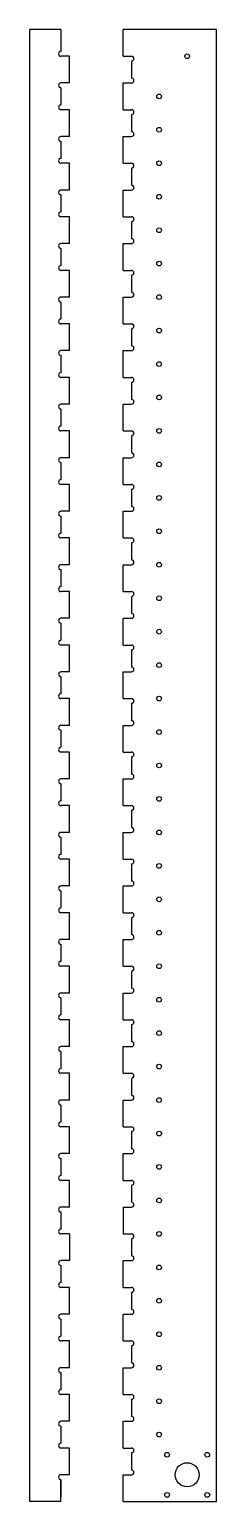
# Model space of a CAD drawing. Header units: millimetres. Extents: x 0 to 140, y 0 to 1100.
import ezdxf

# ---------------------------------------------------------------- set-up
doc = ezdxf.new("R2010")
doc.units = ezdxf.units.MM
doc.layers.get('0').update_dxf_attribs({"lineweight": 25})

msp = doc.modelspace()

# ---------------------------------------------------------------- linework, layer by layer
for p, q in [((23.6, 1100), (0, 1100)), ((0, 1100), (0, 0)), ((23.6, 1100), (23.6, 1083.6)), ((140, 1100), (70, 1100)), ((70, 1080), (70, 1100)), ((140, 0), (140, 1100)), ((30, 1080), (23.6, 1080)), ((30, 1060), (30, 1080)), ((70, 1080), (76.4, 1080)), ((76.4, 1076.4), (76.4, 1063.6)), ((30, 1060), (23.6, 1060)), ((23.6, 1056.4), (23.6, 1043.6)), ((70, 1060), (76.4, 1060)), ((70, 1040), (70, 1060)), ((30, 1040), (23.6, 1040)), ((30, 1020), (30, 1040)), ((70, 1040), (76.4, 1040)), ((76.4, 1036.4), (76.4, 1023.6)), ((30, 1020), (23.6, 1020)), ((23.6, 1016.4), (23.6, 1003.6)), ((70, 1020), (76.4, 1020)), ((70, 1000), (70, 1020)), ((30, 1000), (23.6, 1000)), ((30, 980), (30, 1000)), ((70, 1000), (76.4, 1000)), ((76.4, 996.4), (76.4, 983.6)), ((30, 980), (23.6, 980)), ((70, 980), (76.4, 980)), ((70, 960), (70, 980)), ((23.6, 976.4), (23.6, 963.6)), ((30, 960), (23.6, 960)), ((30, 940), (30, 960)), ((70, 960), (76.4, 960)), ((76.4, 956.4), (76.4, 943.6)), ((30, 940), (23.6, 940)), ((23.6, 936.4), (23.6, 923.6)), ((70, 940), (76.4, 940)), ((70, 920), (70, 940)), ((30, 920), (23.6, 920)), ((30, 900), (30, 920)), ((70, 920), (76.4, 920)), ((76.4, 916.4), (76.4, 903.6)), ((30, 900), (23.6, 900)), ((23.6, 896.4), (23.6, 883.6)), ((70, 900), (76.4, 900)), ((70, 880), (70, 900)), ((30, 880), (23.6, 880)), ((30, 860), (30, 880)), ((70, 880), (76.4, 880)), ((76.4, 876.4), (76.4, 863.6)), ((30, 860), (23.6, 860)), ((70, 860), (76.4, 860)), ((70, 840), (70, 860)), ((23.6, 856.4), (23.6, 843.6)), ((30, 840), (23.6, 840)), ((30, 820), (30, 840)), ((70, 840), (76.4, 840)), ((76.4, 836.4), (76.4, 823.6)), ((30, 820), (23.6, 820)), ((23.6, 816.4), (23.6, 803.6)), ((70, 820), (76.4, 820)), ((70, 800), (70, 820)), ((30, 800), (23.6, 800)), ((30, 780), (30, 800)), ((70, 800), (76.4, 800)), ((76.4, 796.4), (76.4, 783.6)), ((30, 780), (23.6, 780)), ((23.6, 776.4), (23.6, 763.6)), ((70, 780), (76.4, 780)), ((70, 760), (70, 780)), ((30, 760), (23.6, 760)), ((30, 740), (30, 760)), ((70, 760), (76.4, 760)), ((76.4, 756.4), (76.4, 743.6)), ((30, 740), (23.6, 740)), ((70, 740), (76.4, 740)), ((70, 720), (70, 740)), ((23.6, 736.4), (23.6, 723.6)), ((30, 720), (23.6, 720)), ((30, 700), (30, 720)), ((70, 720), (76.4, 720)), ((76.4, 716.4), (76.4, 703.6)), ((30, 700), (23.6, 700)), ((23.6, 696.4), (23.6, 683.6)), ((70, 700), (76.4, 700)), ((70, 680), (70, 700)), ((30, 680), (23.6, 680)), ((30, 660), (30, 680)), ((70, 680), (76.4, 680)), ((76.4, 676.4), (76.4, 663.6)), ((30, 660), (23.6, 660)), ((23.6, 656.4), (23.6, 643.6)), ((70, 660), (76.4, 660)), ((70, 640), (70, 660)), ((30, 640), (23.6, 640)), ((30, 620), (30, 640)), ((70, 640), (76.4, 640)), ((76.4, 636.4), (76.4, 623.6)), ((30, 620), (23.6, 620)), ((23.6, 616.4), (23.6, 603.6)), ((70, 620), (76.4, 620)), ((70, 600), (70, 620)), ((30, 600), (23.6, 600)), ((30, 580), (30, 600)), ((70, 600), (76.4, 600)), ((76.4, 596.4), (76.4, 583.6)), ((30, 580), (23.6, 580)), ((23.6, 576.4), (23.6, 563.6)), ((70, 580), (76.4, 580)), ((70, 560), (70, 580)), ((30, 560), (23.6, 560)), ((30, 540), (30, 560)), ((70, 560), (76.4, 560)), ((76.4, 556.4), (76.4, 543.6)), ((30, 540), (23.6, 540)), ((70, 540), (76.4, 540)), ((70, 520), (70, 540)), ((23.6, 536.4), (23.6, 523.6)), ((30, 520), (23.6, 520)), ((30, 500), (30, 520)), ((70, 520), (76.4, 520)), ((76.4, 516.4), (76.4, 503.6)), ((30, 500), (23.6, 500)), ((23.6, 496.4), (23.6, 483.6)), ((70, 500), (76.4, 500)), ((70, 480), (70, 500)), ((30, 480), (23.6, 480)), ((30, 460), (30, 480)), ((70, 480), (76.4, 480)), ((76.4, 476.4), (76.4, 463.6)), ((30, 460), (23.6, 460)), ((23.6, 456.4), (23.6, 443.6)), ((70, 460), (76.4, 460)), ((70, 440), (70, 460)), ((70, 440), (76.4, 440)), ((30, 440), (23.6, 440)), ((30, 420), (30, 440)), ((76.4, 436.4), (76.4, 423.6)), ((30, 420), (23.6, 420)), ((70, 420), (76.4, 420)), ((70, 400), (70, 420)), ((23.6, 416.4), (23.6, 403.6)), ((30, 400), (23.6, 400)), ((30, 380), (30, 400)), ((70, 400), (76.4, 400)), ((76.4, 396.4), (76.4, 383.6)), ((30, 380), (23.6, 380)), ((23.6, 376.4), (23.6, 363.6)), ((70, 380), (76.4, 380)), ((70, 360), (70, 380)), ((30, 360), (23.6, 360)), ((30, 340), (30, 360)), ((70, 360), (76.4, 360)), ((76.4, 356.4), (76.4, 343.6)), ((30, 340), (23.6, 340)), ((23.6, 336.4), (23.6, 323.6)), ((70, 340), (76.4, 340)), ((70, 320), (70, 340)), ((30, 320), (23.6, 320)), ((30, 300), (30, 320)), ((70, 320), (76.4, 320)), ((76.4, 316.4), (76.4, 303.6)), ((30, 300), (23.6, 300)), ((70, 300), (76.4, 300)), ((70, 280), (70, 300)), ((23.6, 296.4), (23.6, 283.6)), ((30, 280), (23.6, 280)), ((30, 260), (30, 280)), ((70, 280), (76.4, 280)), ((76.4, 276.4), (76.4, 263.6)), ((30, 260), (23.6, 260)), ((23.6, 256.4), (23.6, 243.6)), ((70, 260), (76.4, 260)), ((70, 240), (70, 260)), ((30, 240), (23.6, 240)), ((30, 220), (30, 240)), ((70, 240), (76.4, 240)), ((76.4, 236.4), (76.4, 223.6)), ((30, 220), (23.6, 220)), ((23.6, 216.4), (23.6, 203.6)), ((70, 220), (76.4, 220)), ((70, 220), (70, 200)), ((30, 200), (23.6, 200)), ((30, 200), (30, 180)), ((70, 200), (76.4, 200)), ((76.4, 196.4), (76.4, 183.6)), ((30, 180), (23.6, 180)), ((23.6, 176.4), (23.6, 163.6)), ((70, 180), (76.4, 180)), ((70, 160), (70, 180)), ((30, 160), (23.6, 160)), ((30, 140), (30, 160)), ((70, 160), (76.4, 160)), ((76.4, 156.4), (76.4, 143.6)), ((30, 140), (23.6, 140)), ((23.6, 136.4), (23.6, 123.6)), ((70, 140), (76.4, 140)), ((70, 120), (70, 140)), ((30, 120), (23.6, 120)), ((30, 100), (30, 120)), ((70, 120), (76.4, 120)), ((76.4, 116.4), (76.4, 103.6)), ((30, 100), (23.6, 100)), ((70, 100), (76.4, 100)), ((70, 80), (70, 100)), ((23.6, 96.4), (23.6, 83.6)), ((30, 80), (23.6, 80)), ((30, 60), (30, 80)), ((70, 80), (76.4, 80)), ((76.4, 76.4), (76.4, 63.6)), ((30, 60), (23.6, 60)), ((23.6, 56.4), (23.6, 43.6)), ((70, 60), (76.4, 60)), ((70, 40), (70, 60)), ((30, 40), (23.6, 40)), ((30, 20), (30, 40)), ((70, 40), (76.4, 40)), ((76.4, 36.4), (76.4, 23.6)), ((30, 20), (23.6, 20)), ((23.6, 16.4), (23.6, 3.6)), ((23.6, 0), (23.6, 16.4)), ((70, 20), (76.4, 20)), ((70, 0), (70, 20)), ((70, 0), (140, 0)), ((23.6, 0), (0, 0))]:
    msp.add_line(p, q)
for centre, radius in [((118, 1080), 1.75), ((97, 1050), 1.75), ((97, 1025), 1.75), ((97, 1000), 1.75), ((97, 975), 1.75), ((97, 950), 1.75), ((97, 925), 1.75), ((97, 900), 1.75), ((97, 875), 1.75), ((97, 850), 1.75), ((97, 825), 1.75), ((97, 800), 1.75), ((97, 775), 1.75), ((97, 750), 1.75), ((97, 725), 1.75), ((97, 700), 1.75), ((97, 675), 1.75), ((97, 650), 1.75), ((97, 625), 1.75), ((97, 600), 1.75), ((97, 575), 1.75), ((97, 550), 1.75), ((97, 525), 1.75), ((97, 500), 1.75), ((97, 475), 1.75), ((97, 450), 1.75), ((97, 425), 1.75), ((97, 400), 1.75), ((97, 375), 1.75), ((97, 350), 1.75), ((97, 325), 1.75), ((97, 300), 1.75), ((97, 275), 1.75), ((97, 250), 1.75), ((97, 225), 1.75), ((97, 200), 1.75), ((97, 175), 1.75), ((97, 150), 1.75), ((97, 125), 1.75), ((97, 100), 1.75), ((97, 75), 1.75), ((97, 50), 1.75), ((103, 35), 1.75), ((133, 35), 1.75), ((118, 20), 9), ((103, 5), 1.75), ((133, 5), 1.75)]:
    msp.add_circle(centre, radius)
for centre, start, end in [((23.6, 1081.8), 90, 270), ((76.4, 1078.2), 270, 90), ((23.6, 1058.2), 90, 270), ((76.4, 1061.8), 270, 90), ((23.6, 1041.8), 90, 270), ((76.4, 1038.2), 270, 90), ((76.4, 1021.8), 270, 90), ((23.6, 1018.2), 90, 270), ((23.6, 1001.8), 90, 270), ((76.4, 998.2), 270, 90), ((23.6, 978.2), 90, 270), ((76.4, 981.8), 270, 90), ((23.6, 961.8), 90, 270), ((76.4, 958.2), 270, 90), ((23.6, 938.2), 90, 270), ((76.4, 941.8), 270, 90), ((23.6, 921.8), 90, 270), ((76.4, 918.2), 270, 90), ((76.4, 901.8), 270, 90), ((23.6, 898.2), 90, 270), ((23.6, 881.8), 90, 270), ((76.4, 878.2), 270, 90), ((23.6, 858.2), 90, 270), ((76.4, 861.8), 270, 90), ((23.6, 841.8), 90, 270), ((76.4, 838.2), 270, 90), ((23.6, 818.2), 90, 270), ((76.4, 821.8), 270, 90), ((23.6, 801.8), 90, 270), ((76.4, 798.2), 270, 90), ((76.4, 781.8), 270, 90), ((23.6, 778.2), 90, 270), ((23.6, 761.8), 90, 270), ((76.4, 758.2), 270, 90), ((23.6, 738.2), 90, 270), ((76.4, 741.8), 270, 90), ((23.6, 721.8), 90, 270), ((76.4, 718.2), 270, 90), ((23.6, 698.2), 90, 270), ((76.4, 701.8), 270, 90), ((23.6, 681.8), 90, 270), ((76.4, 678.2), 270, 90), ((76.4, 661.8), 270, 90), ((23.6, 658.2), 90, 270), ((23.6, 641.8), 90, 270), ((76.4, 638.2), 270, 90), ((23.6, 618.2), 90, 270), ((76.4, 621.8), 270, 90), ((23.6, 601.8), 90, 270), ((76.4, 598.2), 270, 90), ((76.4, 581.8), 270, 90), ((23.6, 578.2), 90, 270), ((23.6, 561.8), 90, 270), ((76.4, 558.2), 270, 90), ((23.6, 538.2), 90, 270), ((76.4, 541.8), 270, 90), ((23.6, 521.8), 90, 270), ((76.4, 518.2), 270, 90), ((23.6, 498.2), 90, 270), ((76.4, 501.8), 270, 90), ((23.6, 481.8), 90, 270), ((76.4, 478.2), 270, 90), ((76.4, 461.8), 270, 90), ((23.6, 458.2), 90, 270), ((23.6, 441.8), 90, 270), ((76.4, 438.2), 270, 90), ((23.6, 418.2), 90, 270), ((76.4, 421.8), 270, 90), ((23.6, 401.8), 90, 270), ((76.4, 398.2), 270, 90), ((23.6, 378.2), 90, 270), ((76.4, 381.8), 270, 90), ((23.6, 361.8), 90, 270), ((76.4, 358.2), 270, 90), ((76.4, 341.8), 270, 90), ((23.6, 338.2), 90, 270), ((23.6, 321.8), 90, 270), ((76.4, 318.2), 270, 90), ((23.6, 298.2), 90, 270), ((76.4, 301.8), 270, 90), ((23.6, 281.8), 90, 270), ((76.4, 278.2), 270, 90), ((23.6, 258.2), 90, 270), ((76.4, 261.8), 270, 90), ((23.6, 241.8), 90, 270), ((76.4, 238.2), 270, 90), ((76.4, 221.8), 270, 90), ((23.6, 218.2), 90, 270), ((23.6, 201.8), 90, 270), ((76.4, 198.2), 270, 90), ((23.6, 178.2), 90, 270), ((76.4, 181.8), 270, 90), ((23.6, 161.8), 90, 270), ((76.4, 158.2), 270, 90), ((76.4, 141.8), 270, 90), ((23.6, 138.2), 90, 270), ((23.6, 121.8), 90, 270), ((76.4, 118.2), 270, 90), ((23.6, 98.2), 90, 270), ((76.4, 101.8), 270, 90), ((23.6, 81.8), 90, 270), ((76.4, 78.2), 270, 90), ((23.6, 58.2), 90, 270), ((76.4, 61.8), 270, 90), ((23.6, 41.8), 90, 270), ((76.4, 38.2), 270, 90), ((76.4, 21.8), 270, 90), ((23.6, 18.2), 90, 270)]:
    msp.add_arc(centre, 1.8, start, end)

doc.saveas('drawing.dxf')
